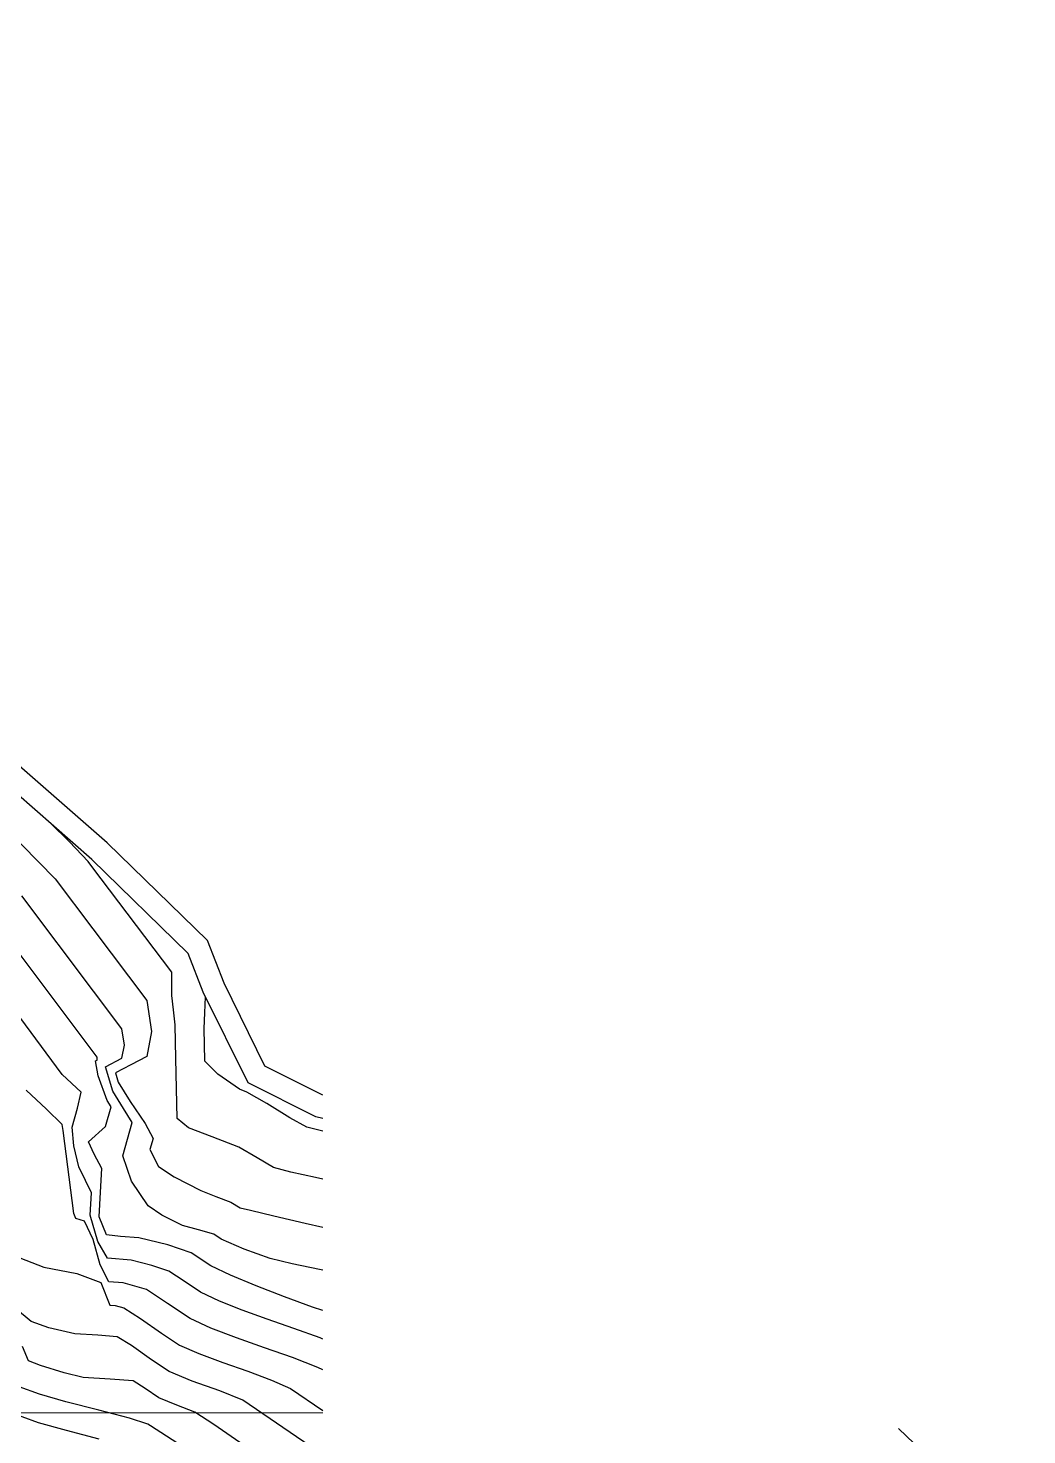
# Model space of a CAD drawing. Extents: x 61466 to 63015, y 108404 to 110397.
# Drawn here: x 62940.14 to 62975.46, y 109204.29 to 109254.04 of the extents above; entities that cross this region are included whole.
import ezdxf

# ---------------------------------------------------------------- set-up
doc = ezdxf.new("R2010")
doc.units = 0
doc.header["$LTSCALE"] = 1.000015
doc.header["$MEASUREMENT"] = 0
for name, color, linetype in [('coordinate', 2, 'Continuous'), ('curve livello 5m', 7, 'Continuous'), ('Strade', 7, 'Continuous')]:
    doc.layers.add(name, color=color, linetype=linetype)
doc.layers.add('no_plot', color=5, linetype='Continuous', plot=False)

msp = doc.modelspace()

# ---------------------------------------------------------------- linework, layer by layer
at = {"layer": 'coordinate', "linetype": 'Continuous', "lineweight": 0}
msp.add_line((62767.853, 109205.071), (62950.566, 109205.071), dxfattribs=at)
at = {"layer": 'curve livello 5m', "color": 2, "flags": 128}
for points in [[(62950.566, 109207.678), (62950.462, 109207.716), (62949.531, 109208.046), (62948.598, 109208.376), (62947.708, 109208.703), (62946.906, 109209.024), (62946.235, 109209.337), (62945.658, 109209.724), (62945.117, 109210.08), (62944.516, 109210.284), (62943.78, 109210.463), (62942.952, 109210.535), (62942.607, 109211.123), (62942.34, 109212.055), (62942.382, 109212.855), (62942.173, 109213.289), (62941.934, 109213.769), (62941.761, 109214.512), (62941.696, 109215.17), (62941.881, 109215.84), (62942.014, 109216.407), (62941.347, 109217.04), (62937.849, 109221.758)], [(62950.566, 109215.036), (62950, 109215.169), (62949.393, 109215.503), (62948.58, 109216.006), (62947.869, 109216.411), (62947.616, 109216.51), (62946.845, 109217.044), (62946.388, 109217.502), (62946.388, 109217.519), (62946.368, 109218.658), (62946.386, 109219.218), (62946.417, 109219.778)], [(62949.792, 109201.166), (62944.468, 109204.607), (62944.374, 109204.669), (62943.72, 109204.876), (62942.646, 109205.158), (62941.477, 109205.46), (62940.543, 109205.73), (62939.826, 109205.987)]]:
    msp.add_lwpolyline(points, dxfattribs=at)
at = {"layer": 'no_plot', "flags": 128}
for points in [[(62938.734, 109226.349), (62941.093, 109223.957), (62942.423, 109222.187), (62944.339, 109219.655), (62944.5, 109218.554), (62944.339, 109217.669), (62943.769, 109217.378), (62943.23, 109217.092), (62943.328, 109216.764), (62943.745, 109216.075), (62944.275, 109215.302), (62944.558, 109214.777), (62944.445, 109214.378), (62944.75, 109213.78), (62945.308, 109213.42), (62946.244, 109212.933), (62946.779, 109212.725), (62947.307, 109212.521), (62947.643, 109212.325), (62948.002, 109212.231), (62948.824, 109212.035), (62949.942, 109211.775), (62950.566, 109211.632)], [(62950.566, 109213.335), (62950.305, 109213.39), (62949.429, 109213.577), (62948.822, 109213.747), (62948.822, 109213.747), (62948.239, 109214.083), (62947.588, 109214.466), (62947.588, 109214.466), (62946.646, 109214.826), (62945.816, 109215.153), (62945.816, 109215.153), (62945.413, 109215.479), (62945.361, 109217.597), (62945.34, 109218.788), (62945.278, 109219.317), (62945.219, 109219.83), (62945.219, 109219.83), (62945.219, 109220.656), (62942.396, 109224.388), (62942.262, 109224.566), (62941.606, 109225.266), (62940.915, 109225.932)], [(62950.566, 109210.12), (62950.445, 109210.143), (62949.478, 109210.336), (62948.695, 109210.531), (62948.695, 109210.531), (62947.776, 109210.857), (62946.971, 109211.207), (62946.971, 109211.207), (62946.705, 109211.384), (62946.169, 109211.539), (62945.605, 109211.698), (62945.605, 109211.698), (62944.874, 109212.061), (62944.384, 109212.391), (62944.384, 109212.391), (62943.8, 109213.26), (62943.485, 109214.158), (62943.485, 109214.158), (62943.655, 109214.752), (62943.817, 109215.335), (62943.817, 109215.335), (62943.517, 109215.837), (62943.133, 109216.441), (62943.133, 109216.441), (62942.875, 109217.303), (62943.459, 109217.607), (62943.544, 109218.073), (62943.459, 109218.653), (62943.459, 109218.653), (62942.45, 109219.987), (62939.923, 109223.348)], [(62950.566, 109208.683), (62950.201, 109208.803), (62949.204, 109209.166), (62948.2, 109209.56), (62947.297, 109209.943), (62946.603, 109210.272), (62946.603, 109210.272), (62945.911, 109210.732), (62945.078, 109211.015), (62944.057, 109211.262), (62944.057, 109211.262), (62943.405, 109211.311), (62942.911, 109211.362), (62942.911, 109211.362), (62942.653, 109212.003), (62942.701, 109212.868), (62942.742, 109213.708), (62942.479, 109214.217), (62942.281, 109214.65), (62942.281, 109214.65), (62942.881, 109215.199), (62943.077, 109215.892), (62942.937, 109216.118), (62942.612, 109216.988), (62942.519, 109217.514), (62942.519, 109217.514), (62942.579, 109217.545), (62942.579, 109217.651), (62942.476, 109217.787), (62938.753, 109222.739)], [(62950.566, 109206.593), (62950.382, 109206.677), (62949.484, 109207.021), (62948.499, 109207.371), (62947.512, 109207.722), (62946.606, 109208.068), (62945.867, 109208.402), (62945.867, 109208.402), (62945.071, 109208.936), (62944.324, 109209.429), (62944.324, 109209.429), (62943.502, 109209.663), (62942.994, 109209.708), (62942.69, 109210.307), (62942.438, 109211.203), (62942.131, 109211.848), (62942.131, 109211.848), (62941.833, 109211.939), (62941.758, 109212.122), (62941.375, 109215.058), (62941.347, 109215.268), (62940.787, 109215.811), (62940.071, 109216.479)], [(62939.844, 109210.546), (62940.696, 109210.223), (62941.863, 109210.001), (62942.714, 109209.678), (62943.035, 109208.881), (62943.224, 109208.864), (62943.53, 109208.777), (62944.12, 109208.407), (62944.853, 109207.883), (62945.499, 109207.467), (62946.179, 109207.166), (62947.021, 109206.854), (62947.914, 109206.539), (62948.749, 109206.228), (62949.418, 109205.93), (62950.566, 109205.15)], [(62951.308, 109203.083), (62947.729, 109205.513), (62946.924, 109205.848), (62945.946, 109206.195), (62945.131, 109206.532), (62945.131, 109206.532), (62944.504, 109206.94), (62943.797, 109207.449), (62943.291, 109207.756), (62943.291, 109207.756), (62942.603, 109207.811), (62941.791, 109207.863), (62941.791, 109207.863), (62940.877, 109208.074), (62940.244, 109208.299), (62940.244, 109208.299), (62939.69, 109208.762)], [(62947.934, 109203.809), (62946.706, 109204.651), (62946.039, 109205.097), (62946.039, 109205.097), (62945.404, 109205.346), (62944.763, 109205.597), (62944.763, 109205.597), (62944.278, 109205.926), (62943.859, 109206.198), (62943.859, 109206.198), (62943.047, 109206.264), (62942.084, 109206.324), (62942.084, 109206.324), (62941.418, 109206.488), (62940.577, 109206.742), (62940.577, 109206.742), (62940.158, 109206.904), (62939.94, 109207.415)], [(62942.656, 109204.141), (62941.499, 109204.44), (62940.51, 109204.718), (62940.51, 109204.718), (62939.349, 109205.135)], [(62975.456, 109199.709), (62974.006, 109201.455), (62973.807, 109201.7), (62973.658, 109201.856), (62972.298, 109203.195), (62970.92, 109204.516)]]:
    msp.add_lwpolyline(points, dxfattribs=at)
at = {"layer": 'Strade', "linetype": 'Continuous', "flags": 128}
for points in [[(62950.566, 109216.309), (62948.515, 109217.332), (62947.069, 109220.265), (62946.484, 109221.77), (62942.936, 109225.222), (62939.54, 109228.204), (62932.799, 109233.565), (62928.045, 109237.016), (62919.862, 109241.716), (62911.454, 109245.299), (62902.394, 109248.078), (62894.629, 109249.949), (62887.736, 109251.597), (62883.413, 109254.039)], [(62950.566, 109215.483), (62950.31, 109215.543), (62947.916, 109216.736), (62946.336, 109219.942), (62945.801, 109221.318), (62942.393, 109224.634), (62939.027, 109227.59), (62932.315, 109232.928), (62927.609, 109236.343), (62919.505, 109240.998), (62911.179, 109244.546), (62902.183, 109247.306), (62894.442, 109249.171), (62887.44, 109250.845), (62883.031, 109253.336)]]:
    msp.add_lwpolyline(points, dxfattribs=at)

doc.saveas('drawing.dxf')
